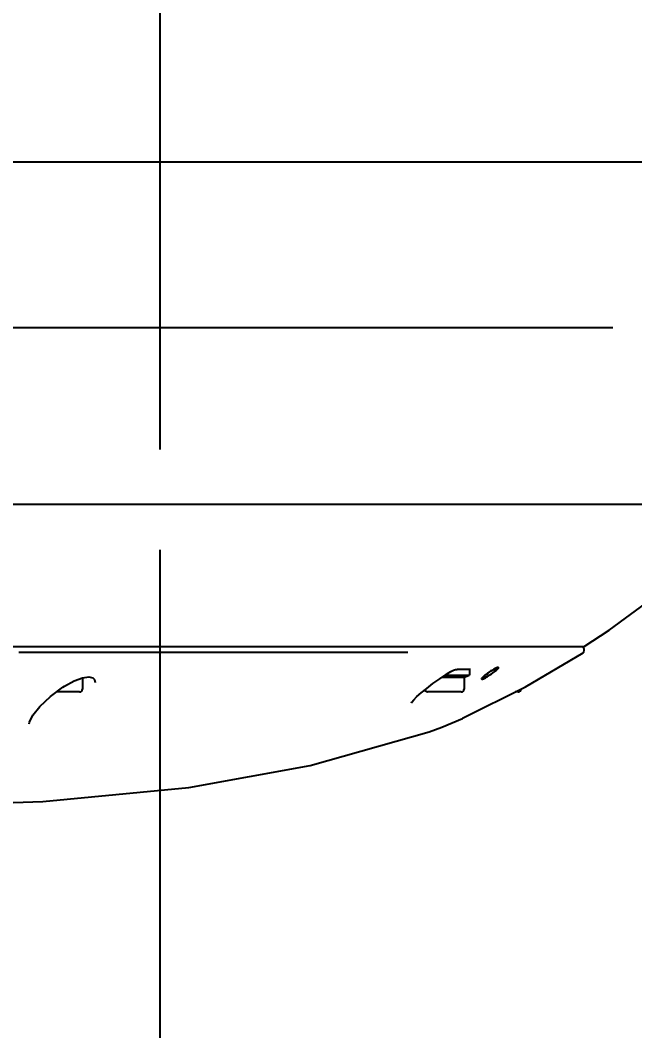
# Model space of a CAD drawing. Header units: millimetres. Extents: x 5828 to 6704, y 123 to 421.
# Drawn here: x 6441.47 to 6446.86, y 165.42 to 174.29 of the extents above; entities that cross this region are included whole.
import ezdxf

# ---------------------------------------------------------------- set-up
doc = ezdxf.new("R2010")
doc.units = ezdxf.units.MM
doc.linetypes.add('BANKLINE1', pattern=[5.5, 4, -1.5])
doc.linetypes.add('CENTER', pattern=[0.6, 0.375, -0.075, 0.075, -0.075])
for name, color, linetype in [('00_COMPONENTS', 7, 'BANKLINE1'), ('DIM', 7, 'Continuous'), ('外形图', 7, 'Continuous')]:
    doc.layers.add(name, color=color, linetype=linetype)
doc.styles.add('微软雅黑', font='msyh.ttc', dxfattribs={"height": 2.1})
doc.dimstyles.new('尺寸标注_1_20比例', dxfattribs={"dimtxt": 2.1, "dimasz": 1.7, "dimexe": 0.5, "dimexo": 0.4, "dimgap": 0.5, "dimtad": 1, "dimdec": 1, "dimlfac": 20, "dimdsep": 46, "dimtxsty": '微软雅黑', "dimcen": 0.09, "dimadec": 0, "dimazin": 0, "dimtp": 0.01, "dimtm": 0.01, "dimtfac": 1, "dimtdec": 1, "dimtofl": 0, "dimtmove": 0, "dimatfit": 3, "dimfxl": 1, "dimtolj": 1, "dimarcsym": 0})

# ---------------------------------------------------------------- blocks, each defined once
blk = doc.blocks.new('*D1356')
at = {"layer": 'Defpoints', "color": 0}
for p in [(6440.441, 170.042), (6442.6911, 170.042), (6442.6911, 163.3029)]:
    blk.add_point(p, dxfattribs=at)
at = {"layer": 'DIM', "color": 0, "linetype": 'ByBlock', "lineweight": -2, "ltscale": 20}
for p, q in [((6440.441, 169.642), (6440.441, 162.8029)), ((6442.6911, 169.642), (6442.6911, 162.8029)), ((6438.741, 163.3029), (6437.041, 163.3029)), ((6444.3911, 163.3029), (6450.1252, 163.3029))]:
    blk.add_line(p, q, dxfattribs=at)
at = {"layer": 'DIM', "color": 0}
for points in [[(6438.741, 163.0196), (6438.741, 163.5863), (6440.441, 163.3029)], [(6444.3911, 163.5863), (6444.3911, 163.0196), (6442.6911, 163.3029)]]:
    blk.add_solid(points, dxfattribs=at)
at = {"layer": 'DIM', "color": 0, "insert": (6448.1081, 164.8712), "char_height": 2.1, "attachment_point": 5, "style": '微软雅黑'}
blk.add_mtext('\\A1;\\A1;45', dxfattribs=at)
blk = doc.blocks.new('*D1365')
at = {"layer": 'Defpoints', "color": 0}
for p in [(6440.441, 185.5422), (6440.441, 170.042), (6460.2529, 170.042)]:
    blk.add_point(p, dxfattribs=at)
at = {"layer": 'DIM', "color": 0, "lineweight": -2}
for p, q in [((6440.841, 185.5422), (6460.7529, 185.5422)), ((6460.2529, 183.8422), (6460.2529, 171.742)), ((6440.841, 170.042), (6460.7529, 170.042))]:
    blk.add_line(p, q, dxfattribs=at)
at = {"layer": 'DIM', "color": 0}
for points in [[(6460.5362, 183.8422), (6459.9695, 183.8422), (6460.2529, 185.5422)], [(6459.9695, 171.742), (6460.5362, 171.742), (6460.2529, 170.042)]]:
    blk.add_solid(points, dxfattribs=at)
at = {"layer": 'DIM', "color": 0, "insert": (6458.6622, 177.7921), "char_height": 2.1, "attachment_point": 5, "rotation": 90, "style": '微软雅黑'}
blk.add_mtext('\\A1;310', dxfattribs=at)

msp = doc.modelspace()

# ---------------------------------------------------------------- linework, layer by layer
at = {"layer": '00_COMPONENTS', "linetype": 'CENTER', "ltscale": 20}
msp.add_line((6442.6911, 190.0221), (6442.6911, 165.5803), dxfattribs=at)
at = {"layer": '外形图', "linetype": 'Continuous'}
for p, q in [((6449.2953, 173.0421), (6440.8217, 173.0421)), ((6440.1606, 171.592), (6446.6704, 171.592)), ((6439.0525, 168.792), (6446.417, 168.792)), ((6446.4176, 168.7556), (6446.4176, 168.767)), ((6441.4544, 168.742), (6441.4685, 168.742)), ((6441.4685, 168.742), (6441.4818, 168.742)), ((6441.4818, 168.742), (6441.4913, 168.742)), ((6441.4913, 168.742), (6441.5026, 168.742)), ((6441.5026, 168.742), (6441.5145, 168.742)), ((6441.5145, 168.742), (6441.5415, 168.742)), ((6441.5415, 168.742), (6441.7182, 168.742)), ((6441.7182, 168.742), (6441.7427, 168.742)), ((6441.7427, 168.742), (6441.76, 168.742)), ((6441.76, 168.742), (6441.7944, 168.742)), ((6441.7944, 168.742), (6441.8362, 168.742)), ((6441.8362, 168.742), (6441.9254, 168.742)), ((6441.9254, 168.742), (6441.9433, 168.742)), ((6441.9433, 168.742), (6441.9686, 168.742)), ((6441.9686, 168.742), (6442.0346, 168.742)), ((6442.0346, 168.742), (6442.2505, 168.742)), ((6442.2505, 168.742), (6442.2587, 168.742)), ((6442.2587, 168.742), (6443.8595, 168.742)), ((6443.8595, 168.742), (6443.9356, 168.742)), ((6443.9356, 168.742), (6444.8076, 168.742)), ((6444.8076, 168.742), (6444.8483, 168.742)), ((6444.8483, 168.742), (6444.869, 168.742)), ((6445.2883, 168.5914), (6445.2909, 168.592)), ((6445.2902, 168.592), (6445.3025, 168.592)), ((6445.4138, 168.592), (6445.3025, 168.592)), ((6445.4111, 168.592), (6445.4111, 168.542)), ((6445.4212, 168.592), (6445.4138, 168.592)), ((6442.0134, 168.5179), (6442.0686, 168.5256)), ((6442.0136, 168.5179), (6442.0136, 168.4195)), ((6445.1502, 168.5105), (6445.2052, 168.5479)), ((6445.1711, 168.5247), (6445.3636, 168.5247)), ((6445.1965, 168.542), (6445.4111, 168.542)), ((6445.2052, 168.5479), (6445.217, 168.5556)), ((6445.3636, 168.5247), (6445.4012, 168.5384)), ((6445.3636, 168.5247), (6445.3636, 168.4195)), ((6441.9886, 168.3945), (6441.7866, 168.3945)), ((6445.3386, 168.3945), (6445.0436, 168.3945)), ((6445.8386, 168.3945), (6445.8119, 168.3945)), ((6445.351, 168.1627), (6445.351, 168.1627)), ((6445.0576, 168.0454), (6445.0559, 168.0448))]:
    msp.add_line(p, q, dxfattribs=at)
for points in [[(6446.4175, 168.792), (6446.6383, 168.9359), (6447.2436, 169.3821)], [(6446.4083, 168.7361), (6446.4147, 168.7427), (6446.4176, 168.753)], [(6445.351, 168.1627), (6445.9026, 168.4401), (6446.4083, 168.7361)], [(6445.217, 168.5556), (6445.2324, 168.5649), (6445.2468, 168.573)], [(6445.2468, 168.573), (6445.2598, 168.5796), (6445.2709, 168.5849), (6445.28, 168.5886), (6445.287, 168.591), (6445.2883, 168.5914)], [(6441.8544, 168.4435), (6441.9411, 168.4911), (6442.0134, 168.5179)], [(6442.0686, 168.5256), (6442.1029, 168.5184), (6442.1198, 168.502), (6442.1251, 168.4783)], [(6444.9881, 168.3869), (6445.0352, 168.4253), (6445.0898, 168.4669), (6445.1502, 168.5105)], [(6441.7341, 168.3555), (6441.841, 168.435), (6441.8544, 168.4435)], [(6441.5444, 168.1133), (6441.5474, 168.1294), (6441.5773, 168.1894), (6441.6396, 168.2666), (6441.7341, 168.3555)], [(6444.9009, 168.2967), (6444.9053, 168.3046), (6444.9218, 168.325), (6444.9498, 168.353), (6444.9881, 168.3869)], [(6445.0559, 168.0448), (6445.168, 168.0853), (6445.3509, 168.1626)], [(6436.8288, 167.448), (6437.5255, 167.4246), (6438.9099, 167.3939), (6440.3589, 167.39), (6441.6648, 167.4327), (6442.9457, 167.5546), (6444.0113, 167.749), (6445.0576, 168.0454)]]:
    msp.add_lwpolyline(points, dxfattribs=at)
for centre, radius, start, end in [((6446.3926, 168.767), 0.025, 0, 59.18332), ((6445.8827, 168.1299), 0.5283, 123.5061, 125.26022), ((6445.3961, 168.5525), 0.015, 290, 315.55634), ((6445.8919, 168.1164), 0.5446, 125.23209, 127.05135), ((6445.3382, 168.9328), 0.4627, 303.13601, 305.14059), ((6445.3222, 168.9559), 0.4909, 305.10911, 307.15584), ((6441.9886, 168.4195), 0.025, 270, 0), ((6445.0436, 168.4195), 0.025, 196.05494, 270), ((6445.3386, 168.4195), 0.025, 270, 0), ((6445.8386, 168.4195), 0.025, 270, 0)]:
    msp.add_arc(centre, radius, start, end, dxfattribs=at)
for points in [[(6445.5911, 168.573), (6445.579, 168.565), (6445.5559, 168.5486), (6445.5286, 168.5262), (6445.5152, 168.5113), (6445.5158, 168.5053), (6445.531, 168.5091), (6445.5576, 168.5221), (6445.5797, 168.5354), (6445.5911, 168.5429)], [(6445.5911, 168.5429), (6445.6033, 168.5508), (6445.6265, 168.5671), (6445.6538, 168.5898), (6445.6671, 168.6051), (6445.6664, 168.6115), (6445.6509, 168.6076), (6445.6244, 168.5941), (6445.6025, 168.5805), (6445.5911, 168.573)], [(6445.5911, 168.5704), (6445.6065, 168.5806), (6445.6221, 168.5908), (6445.6392, 168.5977)], [(6445.5911, 168.5453), (6445.5757, 168.5352), (6445.5599, 168.5252), (6445.5428, 168.5184)]]:
    msp.add_open_spline(points, degree=3, dxfattribs=at)
for points, knots in [([(6445.6532, 168.5988), (6445.6535, 168.597), (6445.6428, 168.582), (6445.6302, 168.5735), (6445.6187, 168.5647)], [0, 0, 0, 0, 0.11203, 1, 1, 1, 1]), ([(6445.6392, 168.5977), (6445.6415, 168.5987), (6445.6453, 168.6), (6445.6494, 168.6007), (6445.651, 168.6005)], [0, 0, 0, 0, 0.61286, 1, 1, 1, 1]), ([(6445.651, 168.6005), (6445.6515, 168.6004), (6445.6525, 168.6001), (6445.6531, 168.5992), (6445.6532, 168.5988)], [0, 0, 0, 0, 0.55025, 1, 1, 1, 1]), ([(6445.5291, 168.5173), (6445.5287, 168.5191), (6445.5397, 168.5339), (6445.5522, 168.5424), (6445.5638, 168.5511)], [0, 0, 0, 0, 0.11031, 1, 1, 1, 1]), ([(6445.5311, 168.5157), (6445.5306, 168.5158), (6445.5297, 168.5161), (6445.5291, 168.5169), (6445.5291, 168.5173)], [0, 0, 0, 0, 0.550648, 1, 1, 1, 1]), ([(6445.5428, 168.5184), (6445.5405, 168.5175), (6445.5367, 168.5162), (6445.5326, 168.5155), (6445.5311, 168.5157)], [0, 0, 0, 0, 0.615605, 1, 1, 1, 1])]:
    msp.add_open_spline(points, degree=3, knots=knots, dxfattribs=at)

# ---------------------------------------------------------------- dimensions: what is measured, and where the dimension line sits
at = {"layer": 'DIM'}
dim = msp.add_linear_dim(base=(6460.2529, 170.042), p1=(6440.441, 185.5422), p2=(6440.441, 170.042), angle=90, dimstyle='尺寸标注_1_20比例', dxfattribs=at)
dim.commit()
dim.dimension.update_dxf_attribs({"geometry": '*D1365', "text_midpoint": (6460.2529, 177.7921), "dimtype": 160})
at = {"layer": 'DIM', "linetype": 'ByBlock', "ltscale": 20}
dim = msp.add_linear_dim(base=(6442.6911, 163.3029), p1=(6440.441, 170.042), p2=(6442.6911, 170.042), text='\\A1;45', dimstyle='尺寸标注_1_20比例', override={"dimgap": 0.5, "dimse1": 0}, dxfattribs=at)
dim.commit()
dim.dimension.update_dxf_attribs({"geometry": '*D1356', "text_midpoint": (6448.1081, 163.3029), "dimtype": 160})

doc.saveas('drawing.dxf')
